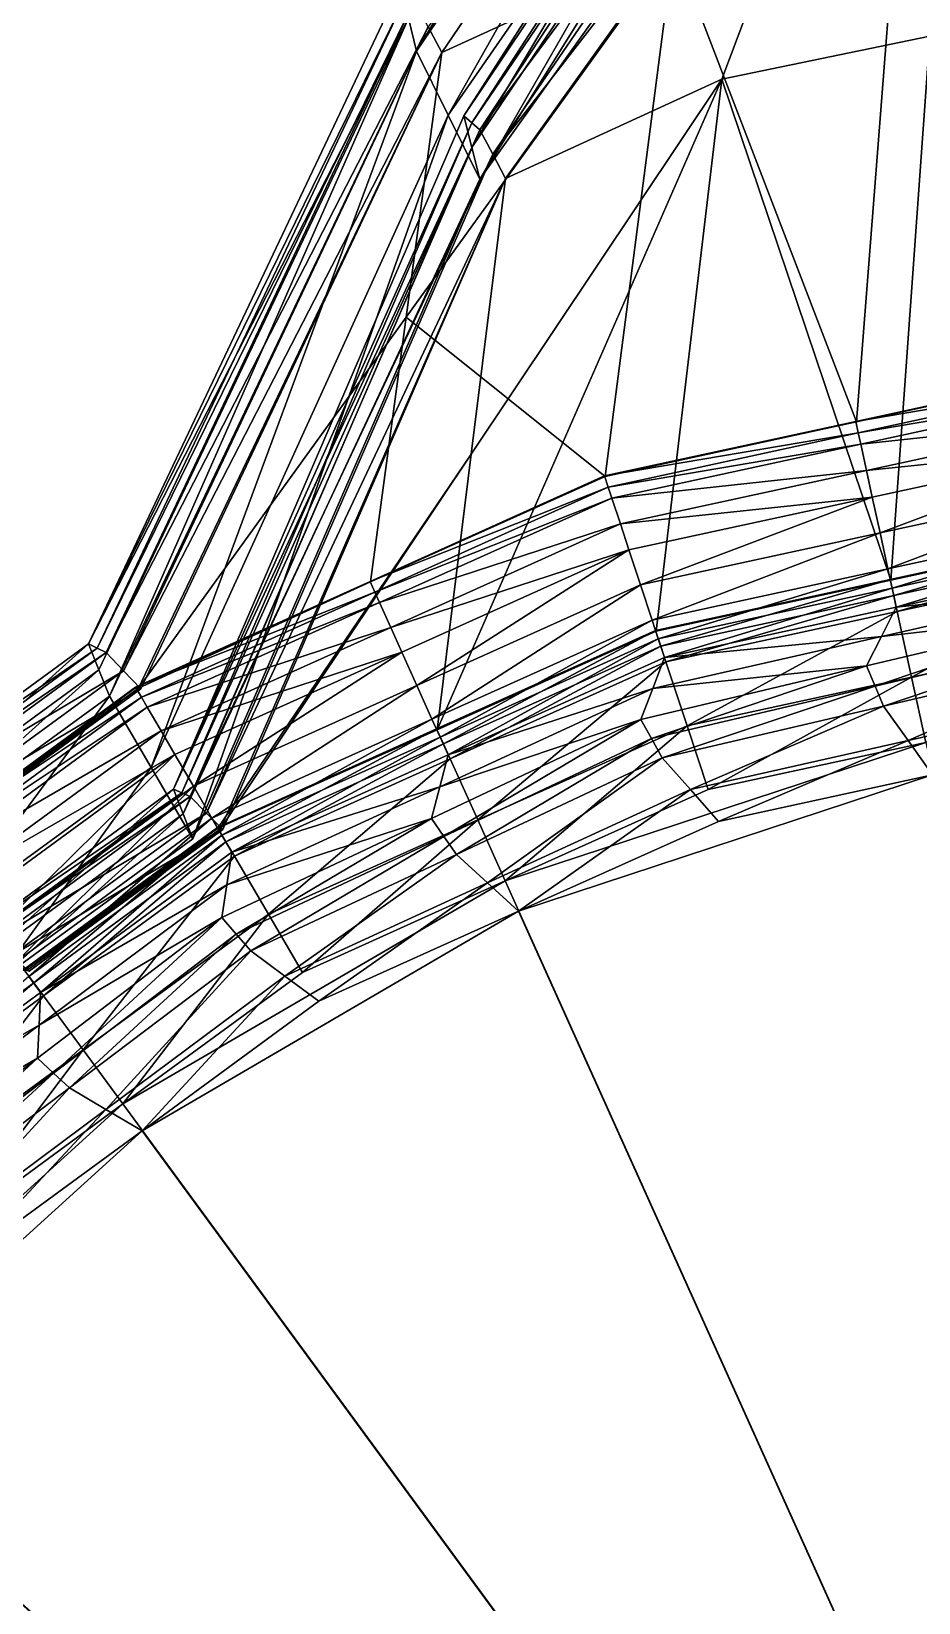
# Model space of a CAD drawing. Extents: x -0.89 to 1.27, y -1.13 to 1.5.
# Drawn here: x -0.38 to -0.004, y 0.465 to 1.132 of the extents above; entities that cross this region are included whole.
import ezdxf

# ---------------------------------------------------------------- set-up
doc = ezdxf.new("R2010")
doc.units = 0
doc.layers.add('NoName2', color=15, linetype='CONTINUOUS')

msp = doc.modelspace()

# ---------------------------------------------------------------- linework, layer by layer
at = {"layer": 'NoName2', "color": 0}
for points in [[(-0.042999, 1.411649, 3.147794), (-0.216585, 1.123409, 3.353302), (-0.219998, 1.137385, 3.338183)], [(-0.041225, 1.382366, 3.150003), (-0.216585, 1.123409, 3.353302), (-0.042999, 1.411649, 3.147794)], [(-0.041225, 1.382366, 3.150003), (-0.203144, 1.096276, 3.354744), (-0.216585, 1.123409, 3.353302)], [(-0.033717, 1.340692, 3.152206), (-0.203144, 1.096276, 3.354744), (-0.041225, 1.382366, 3.150003)], [(-0.205858, 1.122793, 3.216199), (-0.034578, 1.375069, 3.069133), (-0.211617, 1.133781, 3.242516)], [(-0.205858, 1.122793, 3.216199), (-0.107497, 1.167889, 2.954881), (-0.034578, 1.375069, 3.069133)], [(-0.196589, 1.095919, 3.328741), (-0.030451, 1.355587, 3.15422), (-0.027674, 1.348166, 3.151613)], [(-0.030451, 1.355587, 3.15422), (-0.196589, 1.095919, 3.328741), (-0.193146, 1.082531, 3.342463)], [(-0.028332, 1.327312, 3.154319), (-0.030451, 1.355587, 3.15422), (-0.193146, 1.082531, 3.342463)], [(-0.19315, 1.092989, 3.313012), (-0.196589, 1.095919, 3.328741), (-0.027674, 1.348166, 3.151613)], [(-0.19315, 1.092989, 3.313012), (-0.027674, 1.348166, 3.151613), (-0.024892, 1.340758, 3.149005)], [(-0.033717, 1.340692, 3.152206), (-0.189705, 1.069144, 3.356186), (-0.203144, 1.096276, 3.354744)], [(-0.189712, 1.09006, 3.297284), (-0.19315, 1.092989, 3.313012), (-0.024892, 1.340758, 3.149005)], [(-0.189712, 1.09006, 3.297284), (-0.024892, 1.340758, 3.149005), (-0.021822, 1.316972, 3.130086)], [(-0.026214, 1.299037, 3.154412), (-0.189705, 1.069144, 3.356186), (-0.033717, 1.340692, 3.152206)], [(-0.028332, 1.327312, 3.154319), (-0.193146, 1.082531, 3.342463), (-0.189705, 1.069144, 3.356186)], [(-0.026214, 1.299037, 3.154412), (-0.028332, 1.327312, 3.154319), (-0.189705, 1.069144, 3.356186)], [(0.047395, 1.320593, 3.08607), (0.001115, 1.129799, 2.964523), (-0.018752, 1.293206, 3.111164)], [(-0.184293, 1.079724, 3.27062), (-0.189712, 1.09006, 3.297284), (-0.021822, 1.316972, 3.130086)], [(-0.184293, 1.079724, 3.27062), (-0.021822, 1.316972, 3.130086), (-0.018752, 1.293206, 3.111164)], [(-0.178876, 1.069387, 3.243956), (-0.184293, 1.079724, 3.27062), (-0.018752, 1.293206, 3.111164)], [(-0.178876, 1.069387, 3.243956), (-0.018752, 1.293206, 3.111164), (-0.08711, 1.111487, 2.981208)], [(0.001115, 1.129799, 2.964523), (-0.08711, 1.111487, 2.981208), (-0.018752, 1.293206, 3.111164)], [(0.081944, 1.207129, 2.920161), (-0.012745, 1.187488, 2.937512), (0.076452, 0.989329, 2.851511)], [(-0.012745, 1.187488, 2.937512), (-0.107497, 1.167889, 2.954881), (-0.030043, 0.966159, 2.851492)], [(0.076452, 0.989329, 2.851511), (-0.012745, 1.187488, 2.937512), (-0.030043, 0.966159, 2.851492)], [(-0.136593, 0.943024, 2.851487), (-0.107497, 1.167889, 2.954881), (-0.220961, 1.010536, 3.033849)], [(-0.220961, 1.010536, 3.033849), (-0.107497, 1.167889, 2.954881), (-0.205858, 1.122793, 3.216199)], [(-0.030043, 0.966159, 2.851492), (-0.107497, 1.167889, 2.954881), (-0.136593, 0.943024, 2.851487)], [(-0.355677, 0.872085, 3.48674), (-0.220394, 1.148066, 3.295948), (-0.223411, 1.151362, 3.323065)], [(-0.355677, 0.872085, 3.48674), (-0.223411, 1.151362, 3.323065), (-0.219998, 1.137385, 3.338183)], [(-0.351931, 0.870205, 3.458741), (-0.220394, 1.148066, 3.295948), (-0.355677, 0.872085, 3.48674)], [(-0.351931, 0.870205, 3.458741), (-0.217377, 1.14477, 3.268832), (-0.220394, 1.148066, 3.295948)], [(-0.348185, 0.868326, 3.430742), (-0.217377, 1.14477, 3.268832), (-0.351931, 0.870205, 3.458741)], [(-0.348185, 0.868326, 3.430742), (-0.211617, 1.133781, 3.242516), (-0.217377, 1.14477, 3.268832)], [(-0.351234, 0.860978, 3.514082), (-0.355677, 0.872085, 3.48674), (-0.219998, 1.137385, 3.338183)], [(-0.219998, 1.137385, 3.338183), (-0.346792, 0.849871, 3.541424), (-0.351234, 0.860978, 3.514082)], [(-0.340817, 0.860623, 3.402448), (-0.211617, 1.133781, 3.242516), (-0.348185, 0.868326, 3.430742)], [(-0.216585, 1.123409, 3.353302), (-0.346792, 0.849871, 3.541424), (-0.219998, 1.137385, 3.338183)], [(-0.340817, 0.860623, 3.402448), (-0.205858, 1.122793, 3.216199), (-0.211617, 1.133781, 3.242516)], [(0.001115, 1.129799, 2.964523), (-0.015524, 0.899031, 2.848675), (-0.08711, 1.111487, 2.981208)], [(0.083927, 0.920666, 2.848691), (-0.015524, 0.899031, 2.848675), (0.001115, 1.129799, 2.964523)], [(-0.216585, 1.123409, 3.353302), (-0.329111, 0.819624, 3.541437), (-0.346792, 0.849871, 3.541424)], [(-0.333449, 0.85292, 3.374154), (-0.205858, 1.122793, 3.216199), (-0.340817, 0.860623, 3.402448)], [(-0.334484, 0.85322, 3.112828), (-0.220961, 1.010536, 3.033849), (-0.205858, 1.122793, 3.216199)], [(-0.333449, 0.85292, 3.374154), (-0.334484, 0.85322, 3.112828), (-0.205858, 1.122793, 3.216199)], [(-0.203144, 1.096276, 3.354744), (-0.329111, 0.819624, 3.541437), (-0.216585, 1.123409, 3.353302)], [(-0.207892, 0.835628, 2.848675), (-0.193392, 0.952513, 3.046318), (-0.08711, 1.111487, 2.981208)], [(-0.11502, 0.877425, 2.84867), (-0.207892, 0.835628, 2.848675), (-0.08711, 1.111487, 2.981208)], [(-0.193392, 0.952513, 3.046318), (-0.178876, 1.069387, 3.243956), (-0.08711, 1.111487, 2.981208)], [(-0.015524, 0.899031, 2.848675), (-0.11502, 0.877425, 2.84867), (-0.08711, 1.111487, 2.981208)], [(-0.203144, 1.096276, 3.354744), (-0.311431, 0.789378, 3.54145), (-0.329111, 0.819624, 3.541437)], [(-0.319634, 0.810382, 3.486771), (-0.193146, 1.082531, 3.342463), (-0.196589, 1.095919, 3.328741)], [(-0.319634, 0.810382, 3.486771), (-0.196589, 1.095919, 3.328741), (-0.19315, 1.092989, 3.313012)], [(-0.316085, 0.808818, 3.458774), (-0.319634, 0.810382, 3.486771), (-0.19315, 1.092989, 3.313012)], [(-0.316085, 0.808818, 3.458774), (-0.19315, 1.092989, 3.313012), (-0.189712, 1.09006, 3.297284)], [(-0.189705, 1.069144, 3.356186), (-0.311431, 0.789378, 3.54145), (-0.203144, 1.096276, 3.354744)], [(-0.312537, 0.807254, 3.430778), (-0.316085, 0.808818, 3.458774), (-0.189712, 1.09006, 3.297284)], [(-0.312537, 0.807254, 3.430778), (-0.189712, 1.09006, 3.297284), (-0.184293, 1.079724, 3.27062)], [(-0.315533, 0.79988, 3.51411), (-0.193146, 1.082531, 3.342463), (-0.319634, 0.810382, 3.486771)], [(-0.315533, 0.79988, 3.51411), (-0.189705, 1.069144, 3.356186), (-0.193146, 1.082531, 3.342463)], [(-0.305608, 0.800279, 3.402485), (-0.312537, 0.807254, 3.430778), (-0.184293, 1.079724, 3.27062)], [(-0.305608, 0.800279, 3.402485), (-0.184293, 1.079724, 3.27062), (-0.178876, 1.069387, 3.243956)], [(-0.311431, 0.789378, 3.54145), (-0.189705, 1.069144, 3.356186), (-0.315533, 0.79988, 3.51411)], [(-0.29868, 0.793306, 3.374193), (-0.305608, 0.800279, 3.402485), (-0.178876, 1.069387, 3.243956)], [(-0.299724, 0.793569, 3.111436), (-0.178876, 1.069387, 3.243956), (-0.193392, 0.952513, 3.046318)], [(-0.29868, 0.793306, 3.374193), (-0.178876, 1.069387, 3.243956), (-0.299724, 0.793569, 3.111436)], [(-0.236053, 0.898271, 2.851496), (-0.220961, 1.010536, 3.033849), (-0.334484, 0.85322, 3.112828)], [(-0.236053, 0.898271, 2.851496), (-0.136593, 0.943024, 2.851487), (-0.220961, 1.010536, 3.033849)], [(-0.030308, 0.96637, 0.192392), (0.076256, 0.989496, 0.192394), (-0.030307, 0.966365, 0.225033)], [(0.076792, 0.984591, 0.159753), (0.076256, 0.989496, 0.192394), (-0.030308, 0.96637, 0.192392)], [(0.076256, 0.989496, 0.192394), (0.076256, 0.989492, 0.225034), (-0.030307, 0.966365, 0.225033)], [(-0.030307, 0.966365, 0.225033), (0.076256, 0.989492, 0.225034), (-0.030306, 0.966361, 0.257674)], [(0.076257, 0.989487, 0.257675), (0.076256, 0.989472, 1.554618), (-0.030307, 0.966347, 1.554617)], [(-0.030306, 0.966361, 0.257674), (0.076257, 0.989487, 0.257675), (-0.030307, 0.966347, 1.554617)], [(-0.030307, 0.966347, 1.554617), (0.076256, 0.989472, 1.554618), (-0.030043, 0.966159, 2.851492)], [(0.076256, 0.989492, 0.225034), (0.076257, 0.989487, 0.257675), (-0.030306, 0.966361, 0.257674)], [(0.076256, 0.989472, 1.554618), (0.076452, 0.989329, 2.851511), (-0.030043, 0.966159, 2.851492)], [(-0.029267, 0.961574, 0.159752), (0.076792, 0.984591, 0.159753), (-0.030308, 0.96637, 0.192392)], [(0.077329, 0.979686, 0.127113), (0.076792, 0.984591, 0.159753), (-0.029267, 0.961574, 0.159752)], [(-0.028226, 0.956779, 0.127111), (0.077329, 0.979686, 0.127113), (-0.029267, 0.961574, 0.159752)], [(0.078589, 0.968169, 0.094472), (0.077329, 0.979686, 0.127113), (-0.028226, 0.956779, 0.127111)], [(-0.029267, 0.961574, 0.159752), (-0.030308, 0.96637, 0.192392), (-0.136872, 0.943244, 0.192391)], [(-0.136872, 0.943244, 0.192391), (-0.030308, 0.96637, 0.192392), (-0.13687, 0.943239, 0.225031)], [(-0.030308, 0.96637, 0.192392), (-0.030307, 0.966365, 0.225033), (-0.13687, 0.943239, 0.225031)], [(-0.13687, 0.943239, 0.225031), (-0.030307, 0.966365, 0.225033), (-0.136869, 0.943235, 0.257672)], [(-0.030306, 0.966361, 0.257674), (-0.030307, 0.966347, 1.554617), (-0.13687, 0.94322, 1.554615)], [(-0.136869, 0.943235, 0.257672), (-0.030306, 0.966361, 0.257674), (-0.13687, 0.94322, 1.554615)], [(-0.13687, 0.94322, 1.554615), (-0.030307, 0.966347, 1.554617), (-0.136593, 0.943024, 2.851487)], [(-0.030307, 0.966365, 0.225033), (-0.030306, 0.966361, 0.257674), (-0.136869, 0.943235, 0.257672)], [(-0.030307, 0.966347, 1.554617), (-0.030043, 0.966159, 2.851492), (-0.136593, 0.943024, 2.851487)], [(-0.025783, 0.945518, 0.094471), (0.078589, 0.968169, 0.094472), (-0.028226, 0.956779, 0.127111)], [(0.07985, 0.956652, 0.061832), (0.078589, 0.968169, 0.094472), (-0.025783, 0.945518, 0.094471)], [(-0.135327, 0.938557, 0.15975), (-0.029267, 0.961574, 0.159752), (-0.136872, 0.943244, 0.192391)], [(-0.028226, 0.956779, 0.127111), (-0.029267, 0.961574, 0.159752), (-0.135327, 0.938557, 0.15975)], [(-0.133782, 0.93387, 0.12711), (-0.028226, 0.956779, 0.127111), (-0.135327, 0.938557, 0.15975)], [(-0.025783, 0.945518, 0.094471), (-0.028226, 0.956779, 0.127111), (-0.133782, 0.93387, 0.12711)], [(-0.023339, 0.934258, 0.06183), (0.07985, 0.956652, 0.061832), (-0.025783, 0.945518, 0.094471)], [(0.07985, 0.956652, 0.061832), (-0.023339, 0.934258, 0.06183), (-0.020039, 0.919051, 0.04587)], [(0.081552, 0.941098, 0.045871), (0.07985, 0.956652, 0.061832), (-0.020039, 0.919051, 0.04587)], [(-0.30078, 0.793841, 2.848684), (-0.299724, 0.793569, 3.111436), (-0.193392, 0.952513, 3.046318)], [(-0.207892, 0.835628, 2.848675), (-0.30078, 0.793841, 2.848684), (-0.193392, 0.952513, 3.046318)], [(-0.236299, 0.898467, 0.19239), (-0.136872, 0.943244, 0.192391), (-0.236297, 0.898463, 0.22503)], [(-0.135327, 0.938557, 0.15975), (-0.136872, 0.943244, 0.192391), (-0.236299, 0.898467, 0.19239)], [(-0.136872, 0.943244, 0.192391), (-0.13687, 0.943239, 0.225031), (-0.236297, 0.898463, 0.22503)], [(-0.236297, 0.898463, 0.22503), (-0.13687, 0.943239, 0.225031), (-0.236295, 0.898458, 0.257671)], [(-0.136869, 0.943235, 0.257672), (-0.13687, 0.94322, 1.554615), (-0.236296, 0.898444, 1.554614)], [(-0.236295, 0.898458, 0.257671), (-0.136869, 0.943235, 0.257672), (-0.236296, 0.898444, 1.554614)], [(-0.236296, 0.898444, 1.554614), (-0.13687, 0.94322, 1.554615), (-0.236053, 0.898271, 2.851496)], [(-0.13687, 0.943239, 0.225031), (-0.136869, 0.943235, 0.257672), (-0.236295, 0.898458, 0.257671)], [(-0.13687, 0.94322, 1.554615), (-0.136593, 0.943024, 2.851487), (-0.236053, 0.898271, 2.851496)], [(-0.130155, 0.922868, 0.094469), (-0.025783, 0.945518, 0.094471), (-0.133782, 0.93387, 0.12711)], [(-0.023339, 0.934258, 0.06183), (-0.025783, 0.945518, 0.094471), (-0.130155, 0.922868, 0.094469)], [(0.081552, 0.941098, 0.045871), (-0.020039, 0.919051, 0.04587), (-0.016739, 0.903844, 0.02991)], [(0.083253, 0.925545, 0.029911), (0.081552, 0.941098, 0.045871), (-0.016739, 0.903844, 0.02991)], [(-0.234283, 0.893993, 0.159749), (-0.135327, 0.938557, 0.15975), (-0.236299, 0.898467, 0.19239)], [(-0.133782, 0.93387, 0.12711), (-0.135327, 0.938557, 0.15975), (-0.234283, 0.893993, 0.159749)], [(-0.232268, 0.889518, 0.127108), (-0.133782, 0.93387, 0.12711), (-0.234283, 0.893993, 0.159749)], [(-0.130155, 0.922868, 0.094469), (-0.133782, 0.93387, 0.12711), (-0.232268, 0.889518, 0.127108)], [(-0.126528, 0.911865, 0.061829), (-0.023339, 0.934258, 0.06183), (-0.130155, 0.922868, 0.094469)], [(-0.023339, 0.934258, 0.06183), (-0.126528, 0.911865, 0.061829), (-0.121629, 0.897005, 0.045869)], [(-0.020039, 0.919051, 0.04587), (-0.023339, 0.934258, 0.06183), (-0.121629, 0.897005, 0.045869)], [(-0.227537, 0.879012, 0.094468), (-0.130155, 0.922868, 0.094469), (-0.232268, 0.889518, 0.127108)], [(-0.126528, 0.911865, 0.061829), (-0.130155, 0.922868, 0.094469), (-0.227537, 0.879012, 0.094468)], [(0.083253, 0.925545, 0.029911), (-0.016739, 0.903844, 0.02991), (-0.014968, 0.895685, 0.02991)], [(0.083763, 0.920796, 0.259488), (-0.015749, 0.8992, 0.259487), (0.083762, 0.920785, 1.554111)], [(-0.015747, 0.899264, 0.226733), (-0.015749, 0.8992, 0.259487), (0.083763, 0.920796, 0.259488)], [(-0.015749, 0.8992, 0.259487), (-0.015749, 0.899189, 1.554109), (0.083762, 0.920785, 1.554111)], [(0.083762, 0.920785, 1.554111), (-0.015749, 0.899189, 1.554109), (0.083927, 0.920666, 2.848691)], [(-0.015749, 0.899189, 1.554109), (-0.015524, 0.899031, 2.848675), (0.083927, 0.920666, 2.848691)], [(0.083764, 0.92086, 0.226735), (-0.015747, 0.899264, 0.226733), (0.083763, 0.920796, 0.259488)], [(-0.015746, 0.899329, 0.19398), (-0.015747, 0.899264, 0.226733), (0.083764, 0.92086, 0.226735)], [(0.083766, 0.920924, 0.193981), (-0.015746, 0.899329, 0.19398), (0.083764, 0.92086, 0.226735)], [(-0.014252, 0.892514, 0.161226), (-0.015746, 0.899329, 0.19398), (0.083766, 0.920924, 0.193981)], [(0.084167, 0.917199, 0.029911), (0.083253, 0.925545, 0.029911), (-0.014968, 0.895685, 0.02991)], [(0.084537, 0.913953, 0.161228), (-0.014252, 0.892514, 0.161226), (0.083766, 0.920924, 0.193981)], [(-0.020039, 0.919051, 0.04587), (-0.121629, 0.897005, 0.045869), (-0.116731, 0.882144, 0.029908)], [(-0.016739, 0.903844, 0.02991), (-0.020039, 0.919051, 0.04587), (-0.116731, 0.882144, 0.029908)], [(0.084167, 0.917199, 0.029911), (-0.014968, 0.895685, 0.02991), (-0.013197, 0.887526, 0.02991)], [(-0.012758, 0.8857, 0.128473), (-0.014252, 0.892514, 0.161226), (0.084537, 0.913953, 0.161228)], [(0.08508, 0.908854, 0.029911), (0.084167, 0.917199, 0.029911), (-0.013197, 0.887526, 0.02991)], [(0.085308, 0.906982, 0.128474), (-0.012758, 0.8857, 0.128473), (0.084537, 0.913953, 0.161228)], [(-0.222805, 0.868506, 0.061828), (-0.126528, 0.911865, 0.061829), (-0.227537, 0.879012, 0.094468)], [(-0.126528, 0.911865, 0.061829), (-0.222805, 0.868506, 0.061828), (-0.216416, 0.854318, 0.045867)], [(-0.121629, 0.897005, 0.045869), (-0.126528, 0.911865, 0.061829), (-0.216416, 0.854318, 0.045867)], [(0.08508, 0.908854, 0.029911), (-0.013197, 0.887526, 0.02991), (0.077481, 0.89708, 0.026199)], [(-0.006722, 0.857957, 0.09572), (-0.012758, 0.8857, 0.128473), (0.085308, 0.906982, 0.128474)], [(0.088421, 0.878605, 0.095721), (-0.006722, 0.857957, 0.09572), (0.085308, 0.906982, 0.128474)], [(-0.016739, 0.903844, 0.02991), (-0.116731, 0.882144, 0.029908), (-0.114102, 0.874171, 0.029909)], [(-0.014968, 0.895685, 0.02991), (-0.016739, 0.903844, 0.02991), (-0.114102, 0.874171, 0.029909)], [(-0.234283, 0.893993, 0.159749), (-0.236299, 0.898467, 0.19239), (-0.335725, 0.85369, 0.192388)], [(-0.335725, 0.85369, 0.192388), (-0.236299, 0.898467, 0.19239), (-0.335723, 0.853686, 0.225029)], [(-0.33324, 0.849428, 0.159748), (-0.234283, 0.893993, 0.159749), (-0.335725, 0.85369, 0.192388)], [(-0.236299, 0.898467, 0.19239), (-0.236297, 0.898463, 0.22503), (-0.335723, 0.853686, 0.225029)], [(-0.335723, 0.853686, 0.225029), (-0.236297, 0.898463, 0.22503), (-0.335721, 0.853682, 0.25767)], [(-0.236295, 0.898458, 0.257671), (-0.236296, 0.898444, 1.554614), (-0.335722, 0.853668, 1.554613)], [(-0.335721, 0.853682, 0.25767), (-0.236295, 0.898458, 0.257671), (-0.335722, 0.853668, 1.554613)], [(-0.335722, 0.853668, 1.554613), (-0.236296, 0.898444, 1.554614), (-0.335531, 0.853529, 2.851507)], [(-0.236297, 0.898463, 0.22503), (-0.236295, 0.898458, 0.257671), (-0.335721, 0.853682, 0.25767)], [(-0.236296, 0.898444, 1.554614), (-0.236053, 0.898271, 2.851496), (-0.335531, 0.853529, 2.851507)], [(-0.335531, 0.853529, 2.851507), (-0.236053, 0.898271, 2.851496), (-0.334484, 0.85322, 3.112828)], [(-0.232268, 0.889518, 0.127108), (-0.234283, 0.893993, 0.159749), (-0.33324, 0.849428, 0.159748)], [(-0.121629, 0.897005, 0.045869), (-0.216416, 0.854318, 0.045867), (-0.210026, 0.840129, 0.029907)], [(-0.116731, 0.882144, 0.029908), (-0.121629, 0.897005, 0.045869), (-0.210026, 0.840129, 0.029907)], [(-0.11526, 0.877604, 0.259485), (-0.115261, 0.877593, 1.554108), (-0.015749, 0.899189, 1.554109)], [(-0.015749, 0.899189, 1.554109), (-0.115261, 0.877593, 1.554108), (-0.015524, 0.899031, 2.848675)], [(-0.115261, 0.877593, 1.554108), (-0.11502, 0.877425, 2.84867), (-0.015524, 0.899031, 2.848675)], [(-0.015749, 0.8992, 0.259487), (-0.11526, 0.877604, 0.259485), (-0.015749, 0.899189, 1.554109)], [(-0.115259, 0.877668, 0.226732), (-0.11526, 0.877604, 0.259485), (-0.015749, 0.8992, 0.259487)], [(-0.115258, 0.877733, 0.193978), (-0.115259, 0.877668, 0.226732), (-0.015747, 0.899264, 0.226733)], [(-0.015747, 0.899264, 0.226733), (-0.115259, 0.877668, 0.226732), (-0.015749, 0.8992, 0.259487)], [(-0.015746, 0.899329, 0.19398), (-0.115258, 0.877733, 0.193978), (-0.015747, 0.899264, 0.226733)], [(-0.11304, 0.871076, 0.161225), (-0.115258, 0.877733, 0.193978), (-0.015746, 0.899329, 0.19398)], [(-0.014968, 0.895685, 0.02991), (-0.114102, 0.874171, 0.029909), (-0.111474, 0.866198, 0.029909)], [(-0.014252, 0.892514, 0.161226), (-0.11304, 0.871076, 0.161225), (-0.015746, 0.899329, 0.19398)], [(-0.013197, 0.887526, 0.02991), (-0.014968, 0.895685, 0.02991), (-0.111474, 0.866198, 0.029909)], [(0.077481, 0.89708, 0.026199), (-0.019485, 0.87509, 0.026831), (0.069882, 0.885306, 0.022487)], [(0.077481, 0.89708, 0.026199), (-0.013197, 0.887526, 0.02991), (-0.019485, 0.87509, 0.026831)], [(-0.330755, 0.845165, 0.127107), (-0.232268, 0.889518, 0.127108), (-0.33324, 0.849428, 0.159748)], [(-0.227537, 0.879012, 0.094468), (-0.232268, 0.889518, 0.127108), (-0.330755, 0.845165, 0.127107)], [(-0.110823, 0.864418, 0.128471), (-0.11304, 0.871076, 0.161225), (-0.014252, 0.892514, 0.161226)], [(-0.013197, 0.887526, 0.02991), (-0.111474, 0.866198, 0.029909), (-0.019485, 0.87509, 0.026831)], [(-0.012758, 0.8857, 0.128473), (-0.110823, 0.864418, 0.128471), (-0.014252, 0.892514, 0.161226)], [(-0.116731, 0.882144, 0.029908), (-0.210026, 0.840129, 0.029907), (-0.206597, 0.832516, 0.029907)], [(-0.114102, 0.874171, 0.029909), (-0.116731, 0.882144, 0.029908), (-0.206597, 0.832516, 0.029907)], [(-0.101864, 0.83731, 0.095718), (-0.110823, 0.864418, 0.128471), (-0.012758, 0.8857, 0.128473)], [(-0.006722, 0.857957, 0.09572), (-0.101864, 0.83731, 0.095718), (-0.012758, 0.8857, 0.128473)], [(0.069882, 0.885306, 0.022487), (-0.019485, 0.87509, 0.026831), (-0.025773, 0.862655, 0.023753)], [(0.069882, 0.885306, 0.022487), (-0.025773, 0.862655, 0.023753), (-0.022141, 0.854106, 0.020607)], [(0.072617, 0.876375, 0.019501), (0.069882, 0.885306, 0.022487), (-0.022141, 0.854106, 0.020607)], [(-0.324919, 0.835156, 0.094467), (-0.227537, 0.879012, 0.094468), (-0.330755, 0.845165, 0.127107)], [(-0.222805, 0.868506, 0.061828), (-0.227537, 0.879012, 0.094468), (-0.324919, 0.835156, 0.094467)], [(-0.208107, 0.835791, 0.259484), (-0.208108, 0.83578, 1.554107), (-0.115261, 0.877593, 1.554108)], [(-0.115261, 0.877593, 1.554108), (-0.208108, 0.83578, 1.554107), (-0.11502, 0.877425, 2.84867)], [(-0.208108, 0.83578, 1.554107), (-0.207892, 0.835628, 2.848675), (-0.11502, 0.877425, 2.84867)], [(-0.11526, 0.877604, 0.259485), (-0.208107, 0.835791, 0.259484), (-0.115261, 0.877593, 1.554108)], [(-0.208106, 0.835855, 0.226731), (-0.208107, 0.835791, 0.259484), (-0.11526, 0.877604, 0.259485)], [(-0.115259, 0.877668, 0.226732), (-0.208106, 0.835855, 0.226731), (-0.11526, 0.877604, 0.259485)], [(-0.208105, 0.83592, 0.193977), (-0.208106, 0.835855, 0.226731), (-0.115259, 0.877668, 0.226732)], [(-0.115258, 0.877733, 0.193978), (-0.208105, 0.83592, 0.193977), (-0.115259, 0.877668, 0.226732)], [(-0.205213, 0.829566, 0.161224), (-0.208105, 0.83592, 0.193977), (-0.115258, 0.877733, 0.193978)], [(-0.114102, 0.874171, 0.029909), (-0.206597, 0.832516, 0.029907), (-0.203169, 0.824903, 0.029908)], [(-0.11304, 0.871076, 0.161225), (-0.205213, 0.829566, 0.161224), (-0.115258, 0.877733, 0.193978)], [(-0.111474, 0.866198, 0.029909), (-0.114102, 0.874171, 0.029909), (-0.203169, 0.824903, 0.029908)], [(-0.019485, 0.87509, 0.026831), (-0.111474, 0.866198, 0.029909), (-0.11645, 0.853101, 0.027464)], [(-0.019485, 0.87509, 0.026831), (-0.11645, 0.853101, 0.027464), (-0.025773, 0.862655, 0.023753)], [(0.072617, 0.876375, 0.019501), (-0.022141, 0.854106, 0.020607), (-0.01851, 0.845559, 0.017461)], [(0.075352, 0.867444, 0.016514), (0.072617, 0.876375, 0.019501), (-0.01851, 0.845559, 0.017461)], [(-0.000686, 0.830215, 0.062966), (-0.006722, 0.857957, 0.09572), (0.088421, 0.878605, 0.095721)], [(-0.446867, 0.805509, 3.486696), (-0.355677, 0.872085, 3.48674), (-0.441565, 0.795053, 3.514035)], [(-0.351931, 0.870205, 3.458741), (-0.355677, 0.872085, 3.48674), (-0.446867, 0.805509, 3.486696)], [(-0.442622, 0.803969, 3.458699), (-0.351931, 0.870205, 3.458741), (-0.446867, 0.805509, 3.486696)], [(-0.348185, 0.868326, 3.430742), (-0.351931, 0.870205, 3.458741), (-0.442622, 0.803969, 3.458699)], [(-0.438376, 0.802429, 3.430703), (-0.348185, 0.868326, 3.430742), (-0.442622, 0.803969, 3.458699)], [(-0.355677, 0.872085, 3.48674), (-0.351234, 0.860978, 3.514082), (-0.441565, 0.795053, 3.514035)], [(-0.340817, 0.860623, 3.402448), (-0.348185, 0.868326, 3.430742), (-0.438376, 0.802429, 3.430703)], [(-0.319083, 0.825148, 0.061826), (-0.222805, 0.868506, 0.061828), (-0.324919, 0.835156, 0.094467)], [(-0.222805, 0.868506, 0.061828), (-0.319083, 0.825148, 0.061826), (-0.311202, 0.811631, 0.045866)], [(-0.216416, 0.854318, 0.045867), (-0.222805, 0.868506, 0.061828), (-0.311202, 0.811631, 0.045866)], [(-0.202321, 0.823212, 0.12847), (-0.205213, 0.829566, 0.161224), (-0.11304, 0.871076, 0.161225)], [(-0.110823, 0.864418, 0.128471), (-0.202321, 0.823212, 0.12847), (-0.11304, 0.871076, 0.161225)], [(0.075352, 0.867444, 0.016514), (-0.01851, 0.845559, 0.017461), (-0.008143, 0.831008, 0.009217)], [(0.084192, 0.851804, 0.008745), (0.075352, 0.867444, 0.016514), (-0.008143, 0.831008, 0.009217)], [(-0.441565, 0.795053, 3.514035), (-0.351234, 0.860978, 3.514082), (-0.436262, 0.784597, 3.541375)], [(-0.429899, 0.795509, 3.402412), (-0.340817, 0.860623, 3.402448), (-0.438376, 0.802429, 3.430703)], [(-0.351234, 0.860978, 3.514082), (-0.346792, 0.849871, 3.541424), (-0.436262, 0.784597, 3.541375)], [(-0.333449, 0.85292, 3.374154), (-0.340817, 0.860623, 3.402448), (-0.429899, 0.795509, 3.402412)], [(-0.111474, 0.866198, 0.029909), (-0.203169, 0.824903, 0.029908), (-0.11645, 0.853101, 0.027464)], [(-0.190635, 0.797332, 0.095717), (-0.202321, 0.823212, 0.12847), (-0.110823, 0.864418, 0.128471)], [(-0.101864, 0.83731, 0.095718), (-0.190635, 0.797332, 0.095717), (-0.110823, 0.864418, 0.128471)], [(-0.025773, 0.862655, 0.023753), (-0.11645, 0.853101, 0.027464), (-0.121427, 0.840003, 0.025019)], [(-0.025773, 0.862655, 0.023753), (-0.121427, 0.840003, 0.025019), (-0.116899, 0.831838, 0.021713)], [(-0.022141, 0.854106, 0.020607), (-0.025773, 0.862655, 0.023753), (-0.116899, 0.831838, 0.021713)], [(-0.42367, 0.789221, 0.192387), (-0.335725, 0.85369, 0.192388), (-0.423668, 0.789217, 0.225028)], [(-0.33324, 0.849428, 0.159748), (-0.335725, 0.85369, 0.192388), (-0.42367, 0.789221, 0.192387)], [(-0.335725, 0.85369, 0.192388), (-0.335723, 0.853686, 0.225029), (-0.423668, 0.789217, 0.225028)], [(-0.423668, 0.789217, 0.225028), (-0.335723, 0.853686, 0.225029), (-0.423665, 0.789213, 0.257669)], [(-0.335721, 0.853682, 0.25767), (-0.335722, 0.853668, 1.554613), (-0.423666, 0.789199, 1.554612)], [(-0.423665, 0.789213, 0.257669), (-0.335721, 0.853682, 0.25767), (-0.423666, 0.789199, 1.554612)], [(-0.423666, 0.789199, 1.554612), (-0.335722, 0.853668, 1.554613), (-0.423534, 0.789099, 2.851522)], [(-0.335723, 0.853686, 0.225029), (-0.335721, 0.853682, 0.25767), (-0.423665, 0.789213, 0.257669)], [(-0.335722, 0.853668, 1.554613), (-0.335531, 0.853529, 2.851507), (-0.423534, 0.789099, 2.851522)], [(-0.423534, 0.789099, 2.851522), (-0.335531, 0.853529, 2.851507), (-0.422473, 0.788841, 3.11282)], [(-0.335531, 0.853529, 2.851507), (-0.334484, 0.85322, 3.112828), (-0.422473, 0.788841, 3.11282)], [(-0.422473, 0.788841, 3.11282), (-0.334484, 0.85322, 3.112828), (-0.421422, 0.788589, 3.374122)], [(-0.334484, 0.85322, 3.112828), (-0.333449, 0.85292, 3.374154), (-0.421422, 0.788589, 3.374122)], [(-0.216416, 0.854318, 0.045867), (-0.311202, 0.811631, 0.045866), (-0.303321, 0.798114, 0.029906)], [(-0.210026, 0.840129, 0.029907), (-0.216416, 0.854318, 0.045867), (-0.303321, 0.798114, 0.029906)], [(-0.11645, 0.853101, 0.027464), (-0.206726, 0.81143, 0.028049), (-0.121427, 0.840003, 0.025019)], [(-0.11645, 0.853101, 0.027464), (-0.203169, 0.824903, 0.029908), (-0.206726, 0.81143, 0.028049)], [(-0.022141, 0.854106, 0.020607), (-0.116899, 0.831838, 0.021713), (-0.112372, 0.823673, 0.018407)], [(-0.01851, 0.845559, 0.017461), (-0.022141, 0.854106, 0.020607), (-0.112372, 0.823673, 0.018407)], [(-0.092906, 0.810202, 0.062965), (-0.101864, 0.83731, 0.095718), (-0.006722, 0.857957, 0.09572)], [(-0.000686, 0.830215, 0.062966), (-0.092906, 0.810202, 0.062965), (-0.006722, 0.857957, 0.09572)], [(-0.346792, 0.849871, 3.541424), (-0.415616, 0.756507, 3.541388), (-0.436262, 0.784597, 3.541375)], [(-0.421422, 0.788589, 3.374122), (-0.333449, 0.85292, 3.374154), (-0.429899, 0.795509, 3.402412)], [(-0.420769, 0.785263, 0.159747), (-0.33324, 0.849428, 0.159748), (-0.42367, 0.789221, 0.192387)], [(-0.330755, 0.845165, 0.127107), (-0.33324, 0.849428, 0.159748), (-0.420769, 0.785263, 0.159747)], [(-0.329111, 0.819624, 3.541437), (-0.415616, 0.756507, 3.541388), (-0.346792, 0.849871, 3.541424)], [(0.084192, 0.851804, 0.008745), (-0.008143, 0.831008, 0.009217), (0.002224, 0.816457, 0.000973)], [(-0.417867, 0.781305, 0.127106), (-0.330755, 0.845165, 0.127107), (-0.420769, 0.785263, 0.159747)], [(-0.324919, 0.835156, 0.094467), (-0.330755, 0.845165, 0.127107), (-0.417867, 0.781305, 0.127106)], [(-0.210026, 0.840129, 0.029907), (-0.303321, 0.798114, 0.029906), (-0.299093, 0.790861, 0.029906)], [(-0.206597, 0.832516, 0.029907), (-0.210026, 0.840129, 0.029907), (-0.299093, 0.790861, 0.029906)], [(-0.121427, 0.840003, 0.025019), (-0.206726, 0.81143, 0.028049), (-0.210283, 0.797956, 0.026191)], [(-0.121427, 0.840003, 0.025019), (-0.210283, 0.797956, 0.026191), (-0.204958, 0.790353, 0.022755)], [(-0.116899, 0.831838, 0.021713), (-0.121427, 0.840003, 0.025019), (-0.204958, 0.790353, 0.022755)], [(-0.01851, 0.845559, 0.017461), (-0.112372, 0.823673, 0.018407), (-0.100478, 0.810211, 0.009689)], [(-0.008143, 0.831008, 0.009217), (-0.01851, 0.845559, 0.017461), (-0.100478, 0.810211, 0.009689)], [(-0.411055, 0.772013, 0.094466), (-0.324919, 0.835156, 0.094467), (-0.417867, 0.781305, 0.127106)], [(-0.319083, 0.825148, 0.061826), (-0.324919, 0.835156, 0.094467), (-0.411055, 0.772013, 0.094466)], [(-0.300954, 0.793977, 0.259483), (-0.300955, 0.793966, 1.554106), (-0.208108, 0.83578, 1.554107)], [(-0.208108, 0.83578, 1.554107), (-0.300955, 0.793966, 1.554106), (-0.207892, 0.835628, 2.848675)], [(-0.300955, 0.793966, 1.554106), (-0.30078, 0.793841, 2.848684), (-0.207892, 0.835628, 2.848675)], [(-0.208107, 0.835791, 0.259484), (-0.300954, 0.793977, 0.259483), (-0.208108, 0.83578, 1.554107)], [(-0.300953, 0.794041, 0.22673), (-0.300954, 0.793977, 0.259483), (-0.208107, 0.835791, 0.259484)], [(-0.300952, 0.794106, 0.193976), (-0.300953, 0.794041, 0.22673), (-0.208106, 0.835855, 0.226731)], [(-0.208106, 0.835855, 0.226731), (-0.300953, 0.794041, 0.22673), (-0.208107, 0.835791, 0.259484)], [(-0.208105, 0.83592, 0.193977), (-0.300952, 0.794106, 0.193976), (-0.208106, 0.835855, 0.226731)], [(-0.297385, 0.788056, 0.161223), (-0.300952, 0.794106, 0.193976), (-0.208105, 0.83592, 0.193977)], [(-0.205213, 0.829566, 0.161224), (-0.297385, 0.788056, 0.161223), (-0.208105, 0.83592, 0.193977)], [(-0.17895, 0.771452, 0.062964), (-0.190635, 0.797332, 0.095717), (-0.101864, 0.83731, 0.095718)], [(-0.092906, 0.810202, 0.062965), (-0.17895, 0.771452, 0.062964), (-0.101864, 0.83731, 0.095718)], [(-0.206597, 0.832516, 0.029907), (-0.299093, 0.790861, 0.029906), (-0.294864, 0.783608, 0.029906)], [(-0.293819, 0.782006, 0.128469), (-0.297385, 0.788056, 0.161223), (-0.205213, 0.829566, 0.161224)], [(-0.203169, 0.824903, 0.029908), (-0.206597, 0.832516, 0.029907), (-0.294864, 0.783608, 0.029906)], [(-0.202321, 0.823212, 0.12847), (-0.293819, 0.782006, 0.128469), (-0.205213, 0.829566, 0.161224)], [(-0.116899, 0.831838, 0.021713), (-0.204958, 0.790353, 0.022755), (-0.199633, 0.782749, 0.019318)], [(-0.112372, 0.823673, 0.018407), (-0.116899, 0.831838, 0.021713), (-0.199633, 0.782749, 0.019318)], [(-0.000686, 0.830215, 0.062966), (-0.17895, 0.771452, 0.062964), (-0.092906, 0.810202, 0.062965)], [(0.189727, -0.047198, 0.062977), (-0.17895, 0.771452, 0.062964), (-0.000686, 0.830215, 0.062966)], [(-0.008143, 0.831008, 0.009217), (-0.100478, 0.810211, 0.009689), (-0.088584, 0.79675, 0.000972)], [(0.002224, 0.816457, 0.000973), (-0.008143, 0.831008, 0.009217), (-0.088584, 0.79675, 0.000972)], [(-0.404243, 0.76272, 0.061826), (-0.319083, 0.825148, 0.061826), (-0.411055, 0.772013, 0.094466)], [(-0.319083, 0.825148, 0.061826), (-0.404243, 0.76272, 0.061826), (-0.395042, 0.75017, 0.045865)], [(-0.311202, 0.811631, 0.045866), (-0.319083, 0.825148, 0.061826), (-0.395042, 0.75017, 0.045865)], [(-0.203169, 0.824903, 0.029908), (-0.294864, 0.783608, 0.029906), (-0.206726, 0.81143, 0.028049)], [(-0.279406, 0.757354, 0.095716), (-0.293819, 0.782006, 0.128469), (-0.202321, 0.823212, 0.12847)], [(-0.190635, 0.797332, 0.095717), (-0.279406, 0.757354, 0.095716), (-0.202321, 0.823212, 0.12847)], [(-0.112372, 0.823673, 0.018407), (-0.199633, 0.782749, 0.019318), (-0.186471, 0.770671, 0.010144)], [(-0.100478, 0.810211, 0.009689), (-0.112372, 0.823673, 0.018407), (-0.186471, 0.770671, 0.010144)], [(-0.329111, 0.819624, 3.541437), (-0.394972, 0.728418, 3.541401), (-0.415616, 0.756507, 3.541388)], [(-0.311431, 0.789378, 3.54145), (-0.394972, 0.728418, 3.541401), (-0.329111, 0.819624, 3.541437)], [(0.002224, 0.816457, 0.000973), (-0.088584, 0.79675, 0.000972), (-0.17331, 0.758594, 0.000971)], [(0.189721, -0.047525, 0.000983), (0.002224, 0.816457, 0.000973), (-0.17331, 0.758594, 0.000971)], [(-0.316085, 0.808818, 3.458774), (-0.404781, 0.748205, 3.486727), (-0.319634, 0.810382, 3.486771)], [(-0.404781, 0.748205, 3.486727), (-0.399876, 0.738311, 3.514064), (-0.319634, 0.810382, 3.486771)], [(-0.400766, 0.746958, 3.458733), (-0.404781, 0.748205, 3.486727), (-0.316085, 0.808818, 3.458774)], [(-0.312537, 0.807254, 3.430778), (-0.400766, 0.746958, 3.458733), (-0.316085, 0.808818, 3.458774)], [(-0.396751, 0.745712, 3.430739), (-0.400766, 0.746958, 3.458733), (-0.312537, 0.807254, 3.430778)], [(-0.319634, 0.810382, 3.486771), (-0.399876, 0.738311, 3.514064), (-0.315533, 0.79988, 3.51411)], [(-0.305608, 0.800279, 3.402485), (-0.396751, 0.745712, 3.430739), (-0.312537, 0.807254, 3.430778)], [(-0.311202, 0.811631, 0.045866), (-0.395042, 0.75017, 0.045865), (-0.385842, 0.73762, 0.029905)], [(-0.303321, 0.798114, 0.029906), (-0.311202, 0.811631, 0.045866), (-0.385842, 0.73762, 0.029905)], [(-0.206726, 0.81143, 0.028049), (-0.294864, 0.783608, 0.029906), (-0.297001, 0.769759, 0.028635)], [(-0.206726, 0.81143, 0.028049), (-0.297001, 0.769759, 0.028635), (-0.210283, 0.797956, 0.026191)], [(-0.100478, 0.810211, 0.009689), (-0.186471, 0.770671, 0.010144), (-0.17331, 0.758594, 0.000971)], [(-0.088584, 0.79675, 0.000972), (-0.100478, 0.810211, 0.009689), (-0.17331, 0.758594, 0.000971)], [(-0.399876, 0.738311, 3.514064), (-0.394972, 0.728418, 3.541401), (-0.315533, 0.79988, 3.51411)], [(-0.388786, 0.739469, 3.402451), (-0.396751, 0.745712, 3.430739), (-0.305608, 0.800279, 3.402485)], [(-0.315533, 0.79988, 3.51411), (-0.394972, 0.728418, 3.541401), (-0.311431, 0.789378, 3.54145)], [(-0.29868, 0.793306, 3.374193), (-0.388786, 0.739469, 3.402451), (-0.305608, 0.800279, 3.402485)], [(-0.380822, 0.733227, 3.374161), (-0.388786, 0.739469, 3.402451), (-0.29868, 0.793306, 3.374193)], [(-0.303321, 0.798114, 0.029906), (-0.385842, 0.73762, 0.029905), (-0.380906, 0.730886, 0.029906)], [(-0.383079, 0.733774, 0.259482), (-0.38308, 0.733763, 1.554105), (-0.300955, 0.793966, 1.554106)], [(-0.300955, 0.793966, 1.554106), (-0.38308, 0.733763, 1.554105), (-0.30078, 0.793841, 2.848684)], [(-0.38308, 0.733763, 1.554105), (-0.382954, 0.733671, 2.848696), (-0.30078, 0.793841, 2.848684)], [(-0.300954, 0.793977, 0.259483), (-0.383079, 0.733774, 0.259482), (-0.300955, 0.793966, 1.554106)], [(-0.383078, 0.733838, 0.226729), (-0.383079, 0.733774, 0.259482), (-0.300954, 0.793977, 0.259483)], [(-0.300953, 0.794041, 0.22673), (-0.383078, 0.733838, 0.226729), (-0.300954, 0.793977, 0.259483)], [(-0.383076, 0.733903, 0.193975), (-0.383078, 0.733838, 0.226729), (-0.300953, 0.794041, 0.22673)], [(-0.300952, 0.794106, 0.193976), (-0.383076, 0.733903, 0.193975), (-0.300953, 0.794041, 0.22673)], [(-0.378913, 0.72829, 0.161222), (-0.383076, 0.733903, 0.193975), (-0.300952, 0.794106, 0.193976)], [(-0.30078, 0.793841, 2.848684), (-0.382954, 0.733671, 2.848696), (-0.299724, 0.793569, 3.111436)], [(-0.382954, 0.733671, 2.848696), (-0.381884, 0.733446, 3.111427), (-0.299724, 0.793569, 3.111436)], [(-0.381884, 0.733446, 3.111427), (-0.380822, 0.733227, 3.374161), (-0.299724, 0.793569, 3.111436)], [(-0.299093, 0.790861, 0.029906), (-0.303321, 0.798114, 0.029906), (-0.380906, 0.730886, 0.029906)], [(-0.299724, 0.793569, 3.111436), (-0.380822, 0.733227, 3.374161), (-0.29868, 0.793306, 3.374193)], [(-0.297385, 0.788056, 0.161223), (-0.378913, 0.72829, 0.161222), (-0.300952, 0.794106, 0.193976)], [(-0.210283, 0.797956, 0.026191), (-0.297001, 0.769759, 0.028635), (-0.299138, 0.75591, 0.027363)], [(-0.210283, 0.797956, 0.026191), (-0.299138, 0.75591, 0.027363), (-0.293016, 0.748868, 0.023797)], [(-0.204958, 0.790353, 0.022755), (-0.210283, 0.797956, 0.026191), (-0.293016, 0.748868, 0.023797)], [(-0.264994, 0.732702, 0.062963), (-0.279406, 0.757354, 0.095716), (-0.190635, 0.797332, 0.095717)], [(-0.17895, 0.771452, 0.062964), (-0.264994, 0.732702, 0.062963), (-0.190635, 0.797332, 0.095717)], [(-0.299093, 0.790861, 0.029906), (-0.380906, 0.730886, 0.029906), (-0.37597, 0.724152, 0.029906)], [(-0.37475, 0.722677, 0.128468), (-0.378913, 0.72829, 0.161222), (-0.297385, 0.788056, 0.161223)], [(-0.294864, 0.783608, 0.029906), (-0.299093, 0.790861, 0.029906), (-0.37597, 0.724152, 0.029906)], [(-0.293819, 0.782006, 0.128469), (-0.37475, 0.722677, 0.128468), (-0.297385, 0.788056, 0.161223)], [(-0.204958, 0.790353, 0.022755), (-0.293016, 0.748868, 0.023797), (-0.286893, 0.741826, 0.02023)], [(-0.199633, 0.782749, 0.019318), (-0.204958, 0.790353, 0.022755), (-0.286893, 0.741826, 0.02023)], [(-0.294864, 0.783608, 0.029906), (-0.37597, 0.724152, 0.029906), (-0.297001, 0.769759, 0.028635)], [(-0.293819, 0.782006, 0.128469), (-0.357926, 0.699794, 0.095715), (-0.37475, 0.722677, 0.128468)], [(-0.279406, 0.757354, 0.095716), (-0.357926, 0.699794, 0.095715), (-0.293819, 0.782006, 0.128469)], [(-0.199633, 0.782749, 0.019318), (-0.286893, 0.741826, 0.02023), (-0.272465, 0.731132, 0.0106)], [(-0.186471, 0.770671, 0.010144), (-0.199633, 0.782749, 0.019318), (-0.272465, 0.731132, 0.0106)], [(-0.297001, 0.769759, 0.028635), (-0.37664, 0.71023, 0.029148), (-0.299138, 0.75591, 0.027363)], [(-0.297001, 0.769759, 0.028635), (-0.37597, 0.724152, 0.029906), (-0.37664, 0.71023, 0.029148)], [(-0.17895, 0.771452, 0.062964), (-0.341101, 0.67691, 0.062962), (-0.264994, 0.732702, 0.062963)], [(0.189727, -0.047198, 0.062977), (-0.341101, 0.67691, 0.062962), (-0.17895, 0.771452, 0.062964)], [(-0.186471, 0.770671, 0.010144), (-0.272465, 0.731132, 0.0106), (-0.258037, 0.720437, 0.00097)], [(-0.17331, 0.758594, 0.000971), (-0.186471, 0.770671, 0.010144), (-0.258037, 0.720437, 0.00097)], [(-0.299138, 0.75591, 0.027363), (-0.37664, 0.71023, 0.029148), (-0.377311, 0.696307, 0.028391)], [(-0.299138, 0.75591, 0.027363), (-0.377311, 0.696307, 0.028391), (-0.370524, 0.68998, 0.024729)], [(-0.293016, 0.748868, 0.023797), (-0.299138, 0.75591, 0.027363), (-0.370524, 0.68998, 0.024729)], [(-0.279406, 0.757354, 0.095716), (-0.341101, 0.67691, 0.062962), (-0.357926, 0.699794, 0.095715)], [(-0.264994, 0.732702, 0.062963), (-0.341101, 0.67691, 0.062962), (-0.279406, 0.757354, 0.095716)], [(-0.17331, 0.758594, 0.000971), (-0.258037, 0.720437, 0.00097), (-0.332979, 0.665499, 0.000969)], [(0.189721, -0.047525, 0.000983), (-0.17331, 0.758594, 0.000971), (-0.332979, 0.665499, 0.000969)], [(-0.293016, 0.748868, 0.023797), (-0.370524, 0.68998, 0.024729), (-0.363738, 0.683654, 0.021067)], [(-0.286893, 0.741826, 0.02023), (-0.293016, 0.748868, 0.023797), (-0.363738, 0.683654, 0.021067)], [(-0.286893, 0.741826, 0.02023), (-0.363738, 0.683654, 0.021067), (-0.348359, 0.674576, 0.011018)], [(-0.272465, 0.731132, 0.0106), (-0.286893, 0.741826, 0.02023), (-0.348359, 0.674576, 0.011018)], [(-0.378913, 0.72829, 0.161222), (-0.460441, 0.668524, 0.161221), (-0.383076, 0.733903, 0.193975)], [(-0.455682, 0.663349, 0.128468), (-0.460441, 0.668524, 0.161221), (-0.378913, 0.72829, 0.161222)], [(-0.37597, 0.724152, 0.029906), (-0.380906, 0.730886, 0.029906), (-0.457075, 0.664696, 0.029905)], [(-0.37475, 0.722677, 0.128468), (-0.455682, 0.663349, 0.128468), (-0.378913, 0.72829, 0.161222)], [(-0.272465, 0.731132, 0.0106), (-0.348359, 0.674576, 0.011018), (-0.332979, 0.665499, 0.000969)], [(-0.258037, 0.720437, 0.00097), (-0.272465, 0.731132, 0.0106), (-0.332979, 0.665499, 0.000969)], [(-0.37597, 0.724152, 0.029906), (-0.457075, 0.664696, 0.029905), (-0.37664, 0.71023, 0.029148)], [(-0.37475, 0.722677, 0.128468), (-0.436445, 0.642234, 0.095715), (-0.455682, 0.663349, 0.128468)], [(-0.357926, 0.699794, 0.095715), (-0.436445, 0.642234, 0.095715), (-0.37475, 0.722677, 0.128468)], [(-0.37664, 0.71023, 0.029148), (-0.457075, 0.664696, 0.029905), (-0.456279, 0.6507, 0.029661)], [(-0.37664, 0.71023, 0.029148), (-0.456279, 0.6507, 0.029661), (-0.377311, 0.696307, 0.028391)], [(-0.357926, 0.699794, 0.095715), (-0.417209, 0.621118, 0.062962), (-0.436445, 0.642234, 0.095715)], [(-0.341101, 0.67691, 0.062962), (-0.417209, 0.621118, 0.062962), (-0.357926, 0.699794, 0.095715)], [(-0.377311, 0.696307, 0.028391), (-0.456279, 0.6507, 0.029661), (-0.455483, 0.636704, 0.029418)], [(-0.377311, 0.696307, 0.028391), (-0.455483, 0.636704, 0.029418), (-0.448034, 0.631093, 0.025661)], [(-0.370524, 0.68998, 0.024729), (-0.377311, 0.696307, 0.028391), (-0.448034, 0.631093, 0.025661)], [(-0.370524, 0.68998, 0.024729), (-0.448034, 0.631093, 0.025661), (-0.440584, 0.625482, 0.021904)], [(-0.363738, 0.683654, 0.021067), (-0.370524, 0.68998, 0.024729), (-0.440584, 0.625482, 0.021904)], [(-0.363738, 0.683654, 0.021067), (-0.440584, 0.625482, 0.021904), (-0.424252, 0.618021, 0.011436)], [(-0.348359, 0.674576, 0.011018), (-0.363738, 0.683654, 0.021067), (-0.424252, 0.618021, 0.011436)], [(-0.341101, 0.67691, 0.062962), (-0.480053, 0.550722, 0.062961), (-0.417209, 0.621118, 0.062962)], [(0.189727, -0.047198, 0.062977), (-0.480053, 0.550722, 0.062961), (-0.341101, 0.67691, 0.062962)], [(-0.348359, 0.674576, 0.011018), (-0.424252, 0.618021, 0.011436), (-0.407921, 0.610561, 0.000968)], [(-0.332979, 0.665499, 0.000969), (-0.348359, 0.674576, 0.011018), (-0.407921, 0.610561, 0.000968)], [(-0.332979, 0.665499, 0.000969), (-0.407921, 0.610561, 0.000968), (-0.469803, 0.541242, 0.000968)], [(0.189721, -0.047525, 0.000983), (-0.332979, 0.665499, 0.000969), (-0.469803, 0.541242, 0.000968)], [(0.189727, -0.047198, 0.062977), (-0.589732, 0.3984, 0.062961), (-0.480053, 0.550722, 0.062961)], [(0.189721, -0.047525, 0.000983), (-0.469803, 0.541242, 0.000968), (-0.577802, 0.391253, 0.000967)]]:
    msp.add_3dface(points, dxfattribs=at)

doc.saveas('drawing.dxf')
